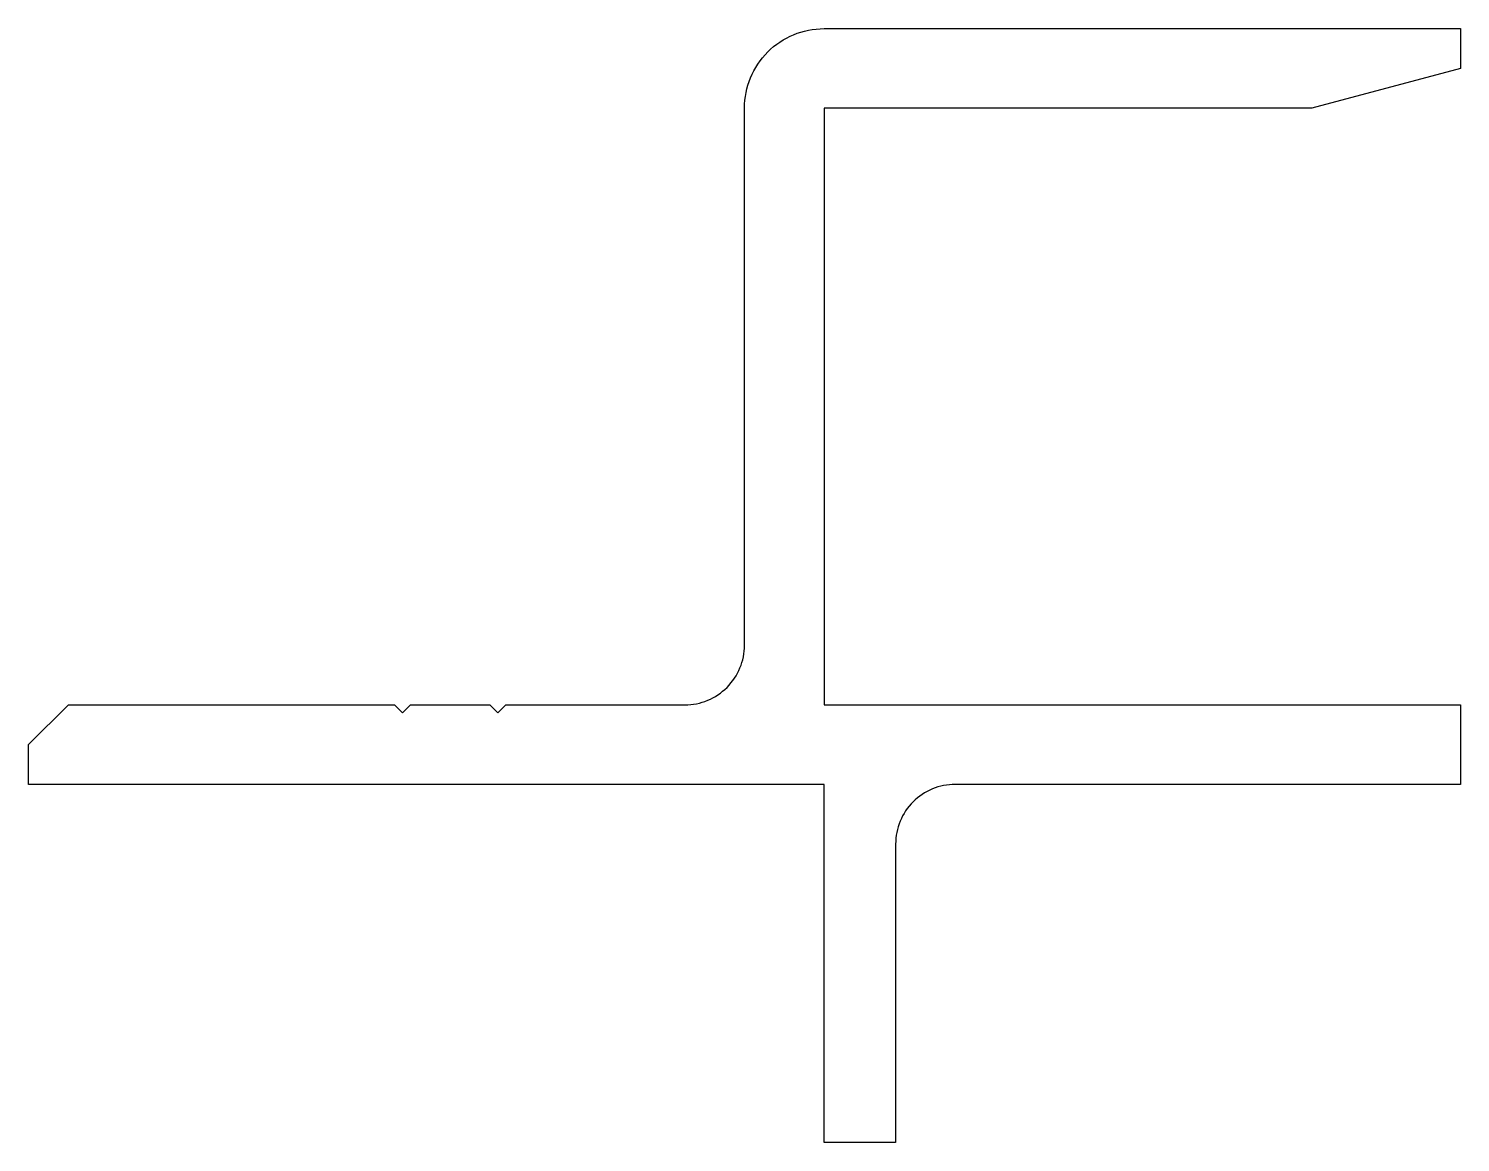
# Model space of a CAD drawing. Header units: millimetres. Extents: x -20 to 16, y -9 to 19.
import ezdxf

# ---------------------------------------------------------------- set-up
doc = ezdxf.new("R2010")
doc.units = ezdxf.units.MM

msp = doc.modelspace()

# ---------------------------------------------------------------- linework, layer by layer
msp.add_lwpolyline([(-3.5, 2, 0.414214), (-2, 3.5), (-2, 17, -0.414214), (0, 19), (16, 19), (16, 18), (12.268, 17), (0, 17), (0, 2), (16, 2), (16, 0), (3.3, 0, 0.414214), (1.8, -1.5), (1.8, -9), (0, -9), (0, 0), (-20, 0), (-20, 1), (-19, 2), (-10.8, 2), (-10.6, 1.8), (-10.4, 2), (-8.4, 2), (-8.2, 1.8), (-8, 2), (-3.5, 2)], format="xyb", close=True)

doc.saveas('drawing.dxf')
